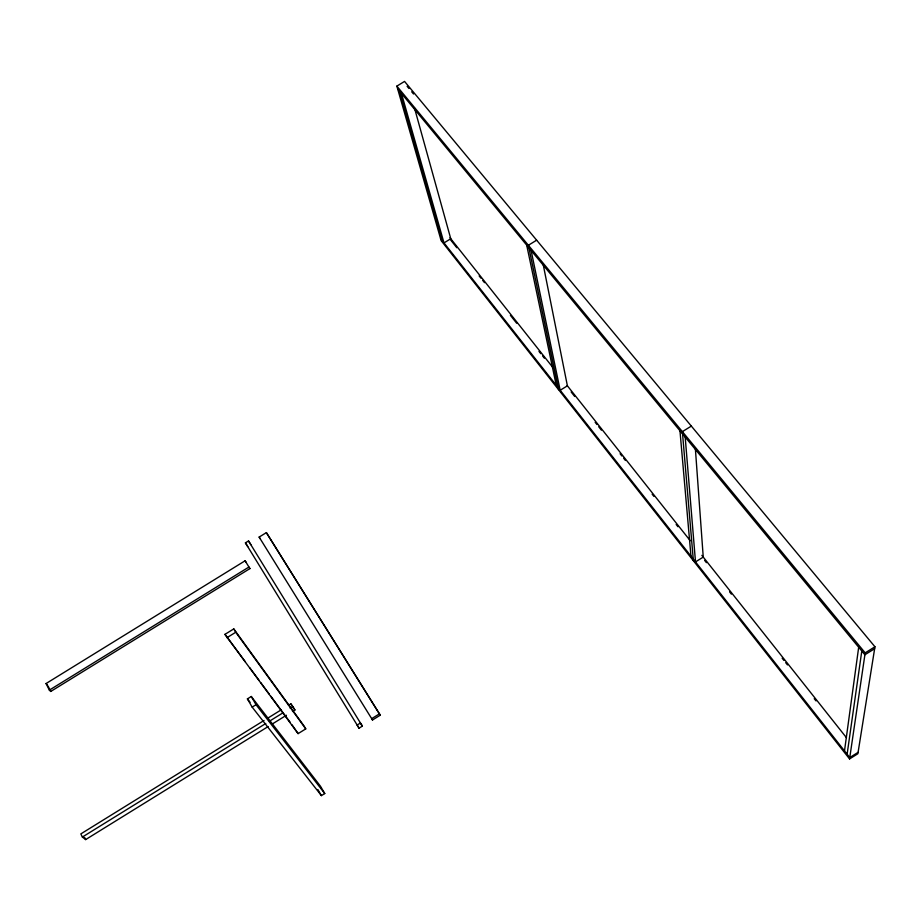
<?xml version="1.0" encoding="UTF-8"?>
<svg xmlns="http://www.w3.org/2000/svg" width="921" height="921" viewBox="0 0 921 921"><rect width="100%" height="100%" fill="white"/><g stroke="black" fill="none" stroke-linecap="round" stroke-linejoin="round"><path stroke-width="1.38" d="M844.499 750.868L858.683 647.233M847.124 754.207L861.791 650.986M849.565 758.927L865.176 652.874L396.859 86.125L404.549 81.416L874.95 646.772L857.865 753.735L849.565 758.927L441.136 240.6L396.859 86.125M858.084 752.353L849.761 757.557L440.549 238.539M865.176 652.874L874.95 646.772M874.651 648.683L864.9 654.762L397.619 88.773M264.028 720.487L80.829 833.908L82.372 837.051L85.665 839.584L268.161 726.554M267.689 718.219L281.124 709.895M288.446 705.359L290.886 703.851L293.166 707.006L294.927 709.976L292.487 711.484M82.372 837.051L265.766 723.492M269.427 721.224L282.885 712.889M290.219 708.353L292.659 706.833L294.927 709.976M271.81 724.297L286.408 715.249M298.105 733.634L305.749 728.891L303.965 725.875L233.784 628.905L224.966 634.35L298.105 733.634L292.072 724.885M379.429 713.856L371.693 718.645L372.51 719.992L380.235 715.203L379.429 713.856L266.376 532.626L259.146 537.07L260.136 538.681M359.063 728.177L362.367 726.128L248.52 540.938L245.423 542.849L359.063 728.177L357.083 725.069L360.41 723.008L362.367 726.128M321.406 795.629L324.756 793.557L320.45 786.2L251.272 696.495L247.404 698.889L252.158 707.109L321.406 795.629L317.826 789.504M226.923 637.7L235.753 632.255L305.749 728.891M691.337 426.101L682.369 431.638L693.375 560.716M252.158 707.109L256.038 704.715L324.756 793.557M536.644 240.185L528.366 245.274L558.61 389.687M245.101 560.785L249.913 568.602L50.77 691.441L49.366 690.128L46.05 683.543L245.101 560.785L246.114 562.351M49.366 690.128L248.912 567.048L249.913 568.602M46.05 683.543L47.455 684.879M407.128 86.298L408.959 88.497M411.699 91.801L413.541 94M449.966 237.745L552.991 367.64M567.209 385.577L690.266 540.742M701.86 555.351L846.48 737.721M450.565 239.84L456.816 247.726M479.15 275.909L480.935 278.154M482.719 280.41L484.515 282.666M510.418 315.35L516.669 323.248M539.004 351.419L540.788 353.676M542.584 355.932L544.369 358.188M571.147 391.978L574.704 396.467M595.173 422.302L596.958 424.546M598.742 426.791L601.413 430.153M620.098 453.742L621.882 455.987M623.655 458.232L625.44 460.477M652.137 494.163L653.922 496.407M676.175 524.486L677.948 526.731M704.657 560.417L706.43 562.673M729.593 591.892L731.378 594.137M782.148 658.204L783.932 660.449M785.717 662.694L787.501 664.939M814.222 698.659L816.006 700.904M247.404 698.889L250.052 702.274M224.966 634.35L245.354 661.854M249.603 667.575L258.951 680.182M260.643 682.484L269.139 693.939M270.843 696.23L290.38 722.594M245.423 542.849L247.772 546.567M248.52 540.938L250.857 544.668M380.235 715.203L266.376 532.626M259.146 537.07L372.51 719.992M290.886 703.851L292.659 706.833M233.784 628.905L235.753 632.255M251.272 696.495L256.038 704.715M48.007 685.972L50.77 691.441M84.64 837.488L85.665 839.584M401.441 93.389L443.991 242.914L450.76 238.746L414.473 107.964M399.53 91.087L442.264 240.715M526.685 245.101L556.249 385.289M531.106 250.466L560.175 390.274L567.394 385.818L543.022 263.636M679.963 430.752L690.969 556.157M685.178 437.072L695.505 561.902L703.241 557.101L695.367 448.654"/></g></svg>
